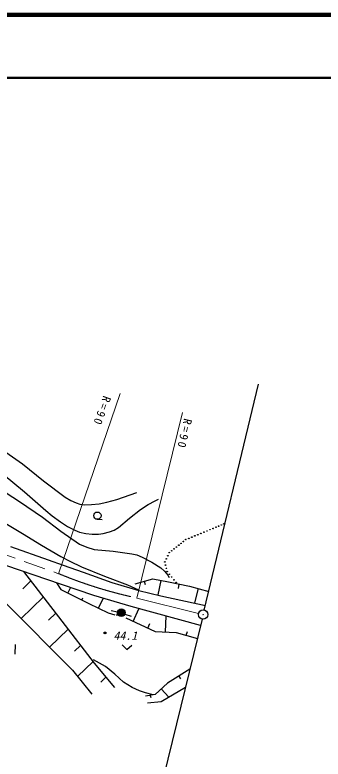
# Model space of a CAD drawing. Units: millimetres, scale not verified. Extents: x 40000 to 680000, y 20000 to 380000.
# Drawn here: x 458977 to 507774, y 262030 to 380000 of the extents above; entities that cross this region are included whole.
import ezdxf
from ezdxf.enums import TextEntityAlignment as Align

# ---------------------------------------------------------------- set-up
doc = ezdxf.new("R2010")
doc.units = ezdxf.units.MM
doc.header["$LTSCALE"] = 1000
doc.linetypes.add('CHAIN', pattern=[18.5, 12, -1.5, 3.5, -1.5])
for name, color, linetype, lineweight in [('M-BGD', 7, 'Continuous', 25), ('M-BMK', 2, 'CHAIN', 13), ('M-BMK-OTRS', 5, 'Continuous', 25), ('M-BMK-SRVR', 3, 'Continuous', 25), ('M-STR-HTXT', 7, 'Continuous', 13), ('M-TTL', 2, 'Continuous', 140), ('M-TTL-LINE', 7, 'Continuous', 50)]:
    doc.layers.add(name, color=color, linetype=linetype, lineweight=lineweight)
doc.styles.add('ＭＳ ゴシック', font='')
doc.styles.get('ＭＳ ゴシック').set_extended_font_data('MS Gothic')

msp = doc.modelspace()

# ---------------------------------------------------------------- linework, layer by layer
at = {"layer": 'M-BGD'}
for p, q in [((457561, 310700), (460179, 308815)), ((460179, 308815), (463523, 306166)), ((457094, 307193), (460477, 304393)), ((463523, 306166), (466957, 303576)), ((456327, 305030), (459702, 302852)), ((460477, 304393), (463853, 301461)), ((466957, 303576), (467824, 303046)), ((475117, 303178), (478271, 304283)), ((481209, 302983), (481739, 303242)), ((452092, 302567), (460200, 297791)), ((459702, 302852), (463328, 300384)), ((467824, 303046), (468665, 302651)), ((468665, 302651), (469247, 302464)), ((469247, 302464), (469992, 302349)), ((469992, 302349), (471096, 302373)), ((471096, 302373), (472310, 302517)), ((472310, 302517), (473551, 302756)), ((473551, 302756), (475117, 303178)), ((478872, 301601), (480067, 302373)), ((480067, 302373), (481209, 302983)), ((463853, 301461), (464886, 300591)), ((477103, 300228), (478872, 301601)), ((463328, 300384), (466245, 298184)), ((464886, 300591), (466202, 299639)), ((472022, 300045), (472783, 300012)), ((475401, 298767), (477103, 300228)), ((466202, 299639), (467318, 298900)), ((467318, 298900), (468460, 298295)), ((474711, 298346), (475401, 298767)), ((460200, 297791), (463165, 295952)), ((466245, 298184), (469216, 296098)), ((468460, 298295), (469224, 298020)), ((469224, 298020), (470218, 297788)), ((470218, 297788), (471201, 297676)), ((471201, 297676), (472219, 297687)), ((472219, 297687), (472964, 297781)), ((472964, 297781), (473959, 298034)), ((473959, 298034), (474711, 298346)), ((458277, 295715), (464261, 293645)), ((463165, 295952), (466239, 294170)), ((469216, 296098), (470341, 295626)), ((470341, 295626), (471510, 295268)), ((471510, 295268), (474515, 294975)), ((474515, 294975), (477467, 294582)), ((466239, 294170), (467672, 293388)), ((477467, 294582), (478259, 294391)), ((478259, 294391), (479152, 294038)), ((479152, 294038), (480676, 293260)), ((466372, 289685), (457517, 292745)), ((464261, 293645), (466635, 292769)), ((466635, 292769), (469795, 291661)), ((467672, 293388), (469498, 292528)), ((480676, 293260), (482098, 292364)), ((460316, 291778), (466397, 283919)), ((469498, 292528), (473165, 291023)), ((469795, 291661), (474315, 290008)), ((482098, 292364), (482672, 291808)), ((482672, 291808), (483169, 291167)), ((461487, 290265), (460227, 289040)), ((473165, 291023), (476813, 289636)), ((478031, 289810), (480837, 290614)), ((479434, 290212), (479585, 289687)), ((480837, 290614), (483298, 290105)), ((482067, 290360), (481597, 288088)), ((483169, 291167), (483427, 290793)), ((465553, 289968), (466263, 288913)), ((471474, 287946), (466372, 289685)), ((467362, 288357), (467787, 289197)), ((474315, 290008), (478576, 288764)), ((476813, 289636), (478532, 288855)), ((483298, 290105), (486619, 289443)), ((484958, 289774), (484819, 289074)), ((486619, 289443), (489669, 288620)), ((488017, 289066), (487403, 286790)), ((466263, 288913), (470659, 286688)), ((477371, 286201), (471474, 287946)), ((478576, 288764), (482069, 287929)), ((482069, 287929), (489138, 286401)), ((457548, 286749), (468115, 276104)), ((463460, 287715), (459963, 284316)), ((469560, 287245), (469750, 287620)), ((470659, 286688), (473744, 285214)), ((472201, 285951), (472947, 287510)), ((475232, 285345), (474236, 285541)), ((488362, 283191), (477371, 286201)), ((477694, 283865), (478613, 285861)), ((465433, 285165), (464271, 284035)), ((473744, 285214), (474795, 284891)), ((475139, 284807), (475320, 285427)), ((476408, 285032), (477370, 284707)), ((476533, 284400), (481175, 282262)), ((482836, 282191), (482942, 284675)), ((466397, 283919), (471552, 277252)), ((480015, 282796), (480360, 283545)), ((467406, 282614), (464477, 279768)), ((481175, 282262), (484497, 282120)), ((484497, 282120), (487863, 281143)), ((486104, 281653), (486281, 282261)), ((459017, 278672), (459082, 280194)), ((469378, 280063), (468427, 279139)), ((475947, 280161), (476677, 279398)), ((476677, 279398), (477469, 280096)), ((471350, 277512), (468903, 275134)), ((473337, 276699), (471399, 277763)), ((471552, 277252), (474765, 273364)), ((468115, 276104), (471163, 272351)), ((474787, 275520), (473337, 276699)), ((486680, 276293), (483140, 274076)), ((473391, 275027), (472577, 274237)), ((476159, 274224), (474787, 275520)), ((484924, 275193), (485213, 274731)), ((477558, 273397), (476159, 274224)), ((483140, 274076), (481182, 272278)), ((478704, 272848), (477558, 273397)), ((479663, 272516), (478704, 272848)), ((480851, 272233), (479663, 272516)), ((482147, 271152), (485981, 273429)), ((482161, 273177), (483359, 271872)), ((481182, 272278), (479651, 271982)), ((480417, 272130), (480481, 271796)), ((479968, 270956), (482147, 271152))]:
    msp.add_line(p, q, dxfattribs=at)
for centre, radius in [((472038, 300621), 579), ((490346, 298585), 50.8), ((490819, 298795), 50.8), ((491223, 298964), 50.8), ((491653, 299139), 50.8), ((492057, 299307), 50.8), ((487459, 297417), 50.8), ((487938, 297603), 50.8), ((488411, 297813), 50.8), ((488915, 298004), 50.8), ((489394, 298189), 50.8), ((489867, 298400), 50.8), ((485280, 296226), 50.8), ((485657, 296519), 50.8), ((486028, 296836), 50.8), ((486507, 297022), 50.8), ((486986, 297207), 50.8), ((483798, 295061), 50.8), ((484174, 295353), 50.8), ((484551, 295646), 50.8), ((484928, 295939), 50.8), ((482941, 293776), 50.8), ((483193, 294275), 50.8), ((483421, 294768), 50.8), ((482713, 293282), 50.8), ((482824, 292787), 50.8), ((482966, 292272), 50.8), ((483083, 291752), 50.8), ((483436, 291336), 50.8), ((483795, 290897), 50.8), ((484154, 290457), 50.8), ((484507, 290041), 50.8), ((475827, 285232), 609), ((475827, 285232), 536), ((475827, 285232), 463), ((475827, 285232), 390), ((475827, 285232), 317), ((475827, 285232), 244), ((475827, 285232), 171), ((475827, 285232), 97.5), ((475827, 285232), 24.4), ((473242, 282024), 152), ((473242, 282024), 91.4), ((473242, 282024), 30.5)]:
    msp.add_circle(centre, radius, dxfattribs=at)
at = {"layer": 'M-BMK'}
for p, q in [((447711, 297893), (465906, 291423)), ((478267, 287566), (488047, 285117))]:
    msp.add_line(p, q, dxfattribs=at)
msp.add_arc((492869, 356141), 70102, 247.37384, 257.97153, dxfattribs=at)
at = {"layer": 'M-BMK-OTRS'}
for p, q in [((488961, 285662), (497525, 321458)), ((488609, 284204), (481081, 253331))]:
    msp.add_line(p, q, dxfattribs=at)
at = {"layer": 'M-BMK-SRVR'}
for radius in [746, 22.5]:
    msp.add_circle((488775, 284935), radius, dxfattribs=at)
at = {"layer": 'M-STR-HTXT'}
for p, q in [((465906, 291423), (475623, 320006)), ((485527, 316985), (478267, 287566))]:
    msp.add_line(p, q, dxfattribs=at)
at = {"layer": 'M-TTL'}
msp.add_line((680000, 380000), (40000, 380000), dxfattribs=at)
at = {"layer": 'M-TTL-LINE'}
msp.add_line((40000, 370000), (680000, 370000), dxfattribs=at)

# ---------------------------------------------------------------- texts
at = {"layer": 'M-BGD', "style": 'ＭＳ ゴシック', "oblique": 15, "width": 1.05}
msp.add_text('44.1', height=1320, dxfattribs=at).set_placement((474575, 280549), align=Align.BOTTOM_LEFT)
at = {"layer": 'M-STR-HTXT', "char_height": 1320, "attachment_point": 7, "style": 'ＭＳ ゴシック'}
for insert, rotation in [((472977, 319741), 250), ((485742, 316121), 256.7)]:
    msp.add_mtext('\\T1.39;R=90', dxfattribs=dict(at, insert=insert, rotation=rotation))

doc.saveas('drawing.dxf')
